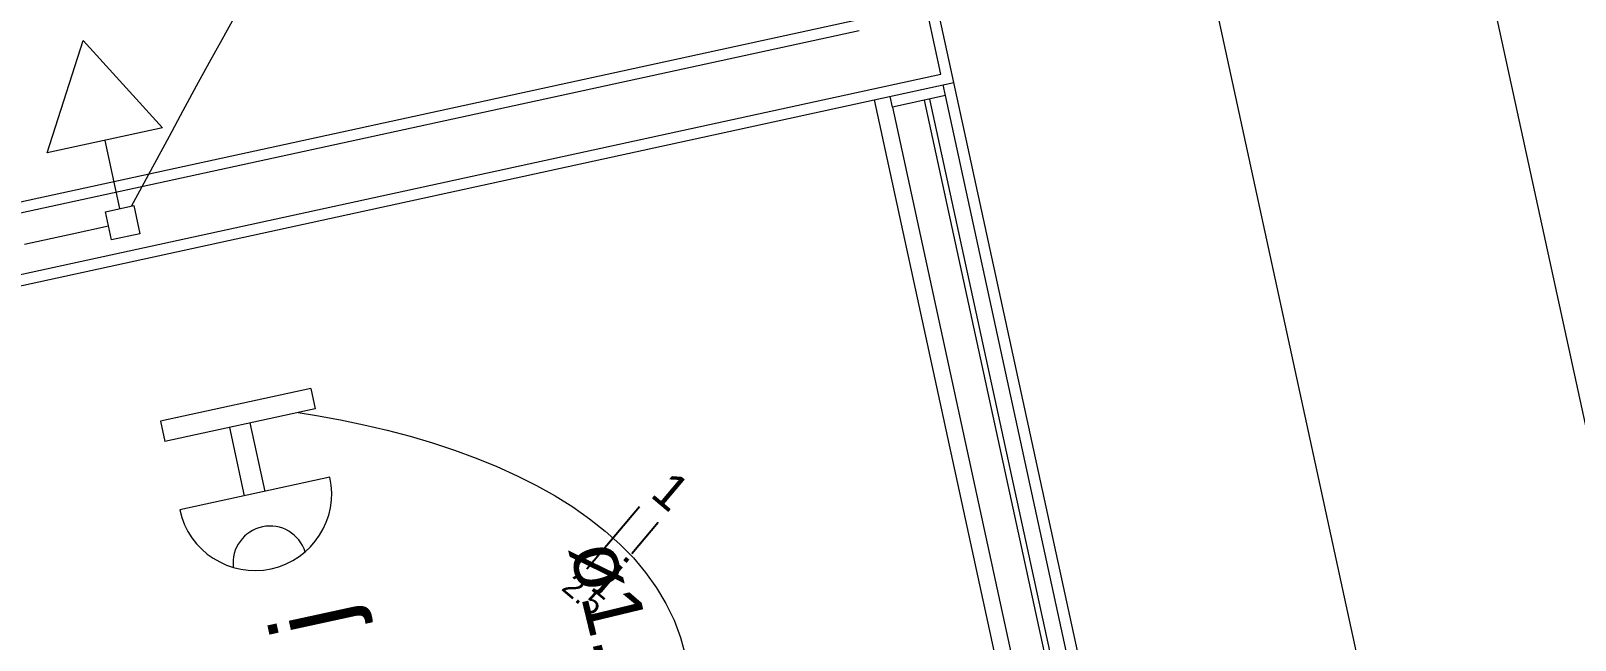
# Model space of a CAD drawing. Header units: millimetres. Extents: x -395 to 1008, y 9 to 692.
# Drawn here: x -32.379 to -29.543, y 53.647 to 54.766 of the extents above; entities that cross this region are included whole.
import ezdxf

# ---------------------------------------------------------------- set-up
doc = ezdxf.new("R2010")
doc.units = ezdxf.units.MM
doc.header["$LTSCALE"] = 0.1
doc.header["$MEASUREMENT"] = 0
for name, color, linetype, lineweight in [('.10 ultra fina', 240, 'Continuous', 5), ('.15', 150, 'Continuous', 15), ('.20', 130, 'Continuous', 5), ('.25', 70, 'Continuous', 5), ('.30', 50, 'Continuous', 5), ('.40 Interno parede', 27, 'Continuous', 5)]:
    doc.layers.add(name, color=color, linetype=linetype, lineweight=lineweight)
doc.styles.add('Arial', font='arial.ttf')

# ---------------------------------------------------------------- blocks, each defined once
blk = doc.blocks.new('eeetet')
at = {"layer": '.10 ultra fina', "color": 240, "lineweight": 5}
for p, q in [((666.1281, 102.8532), (661.9955, 121.8586)), ((665.5333, 103.2356), (661.6132, 121.2638)), ((662.5162, 114.7576), (662.4843, 114.9042)), ((662.3378, 114.8723), (655.9862, 113.4912)), ((662.4924, 114.7729), (662.469, 114.8804)), ((662.342, 114.8528), (655.9709, 113.4674)), ((662.3654, 114.7453), (662.4924, 114.7729)), ((662.3696, 114.7257), (662.5162, 114.7576)), ((662.5009, 114.7338), (662.4967, 114.7534)), ((663.0686, 112.217), (662.5162, 114.7576)), ((655.9943, 113.3599), (662.3654, 114.7453)), ((656.0181, 113.3446), (662.3696, 114.7257)), ((662.3696, 114.7257), (662.9221, 112.1851)), ((662.4032, 114.7126), (662.3989, 114.7321)), ((662.5009, 114.7338), (662.4032, 114.7126)), ((662.4618, 114.7253), (663.0058, 112.2238)), ((662.4716, 114.7274), (663.0155, 112.2259)), ((663.0449, 112.2323), (662.5009, 114.7338)), ((662.4032, 114.7126), (662.9471, 112.211))]:
    blk.add_line(p, q, dxfattribs=at)

msp = doc.modelspace()

# ---------------------------------------------------------------- linework, layer by layer
at = {"layer": '.15', "color": 150, "lineweight": 15}
for p, q in [((-32.3489, 54.5416), (-32.283, 54.7478)), ((-32.283, 54.7478), (-32.1373, 54.5876)), ((-32.1373, 54.5876), (-32.3489, 54.5416)), ((-32.2431, 54.5646), (-32.2159, 54.4395)), ((-32.2418, 54.4339), (-32.19, 54.4451)), ((-32.2306, 54.382), (-32.2418, 54.4339)), ((-32.19, 54.4451), (-32.1788, 54.3933)), ((-32.1788, 54.3933), (-32.2306, 54.382)), ((-31.865, 54.1095), (-32.141, 54.0495)), ((-31.865, 54.1095), (-31.8568, 54.072)), ((-31.8568, 54.072), (-32.1329, 54.012)), ((-32.141, 54.0495), (-32.1329, 54.012)), ((-31.9863, 53.9124), (-32.0136, 54.0379)), ((-31.9488, 53.9205), (-31.9761, 54.0461)), ((-31.8295, 53.9465), (-32.1055, 53.8864))]:
    msp.add_line(p, q, dxfattribs=at)
for centre, radius, start, end in [((-31.9675, 53.9164), 0.1412, 192.2675, 12.2675), ((-31.9398, 53.789), 0.0678, 17.0728, 186.4505)]:
    msp.add_arc(centre, radius, start, end, dxfattribs=at)
at = {"layer": '.20', "color": 130, "lineweight": 20}
for points in [[(-32.1938, 54.4443), (-32.1513, 54.5232), (-32.1245, 54.5727), (-32.099, 54.6198), (-32.0744, 54.6649), (-32.0507, 54.7081), (-32.0275, 54.75), (-32.0048, 54.7908)], [(-32.3908, 54.3743), (-32.3033, 54.3933), (-32.2362, 54.4079)], [(-31.888, 54.0652), (-31.854, 54.0599), (-31.8104, 54.0519), (-31.7672, 54.0428), (-31.7245, 54.0328), (-31.6825, 54.0216), (-31.6411, 54.0094), (-31.6007, 53.996), (-31.5612, 53.9815), (-31.5229, 53.9659), (-31.4859, 53.9492), (-31.4502, 53.9313), (-31.416, 53.9121), (-31.3835, 53.8918), (-31.3527, 53.8703), (-31.3239, 53.8475), (-31.297, 53.8235), (-31.2723, 53.7982), (-31.2499, 53.7716), (-31.2299, 53.7437), (-31.2125, 53.7145), (-31.1977, 53.6839), (-31.1857, 53.652), (-31.1766, 53.6187)]]:
    msp.add_lwpolyline(points, dxfattribs=at)
at = {"layer": '.25', "color": 70, "lineweight": 25}
for p, q in [((-31.3578, 53.7781), (-31.2612, 53.8928)), ((-31.2752, 53.8065), (-31.2269, 53.8639))]:
    msp.add_line(p, q, dxfattribs=at)

# ---------------------------------------------------------------- block references
at = {"layer": '.30'}
msp.add_blockref('eeetet', (-693.1998, -60.0867), dxfattribs=at)

# ---------------------------------------------------------------- texts
at = {"layer": '.40 Interno parede', "color": 27, "attachment_point": 8, "line_spacing_factor": 0.9, "style": 'Arial'}
for s, insert, char_height, width, rotation in [('1', (-31.2242, 53.896), 0.0653, 0.100107, 319.9), ('ø1.1/2"', (-31.3376, 53.586), 0.1059, 0.925083, 283.5573), ('j', (-31.3397, 53.73), 0.0653, 0.03999, 319.9), ('2.5', (-31.3767, 53.715), 0.04059, 0.152915, 319.9), ('j', (-31.7557, 53.7066), 0.1412, 0.086646, 102.2677)]:
    msp.add_mtext(s, dxfattribs=dict(at, insert=insert, char_height=char_height, width=width, rotation=rotation))

doc.saveas('drawing.dxf')
